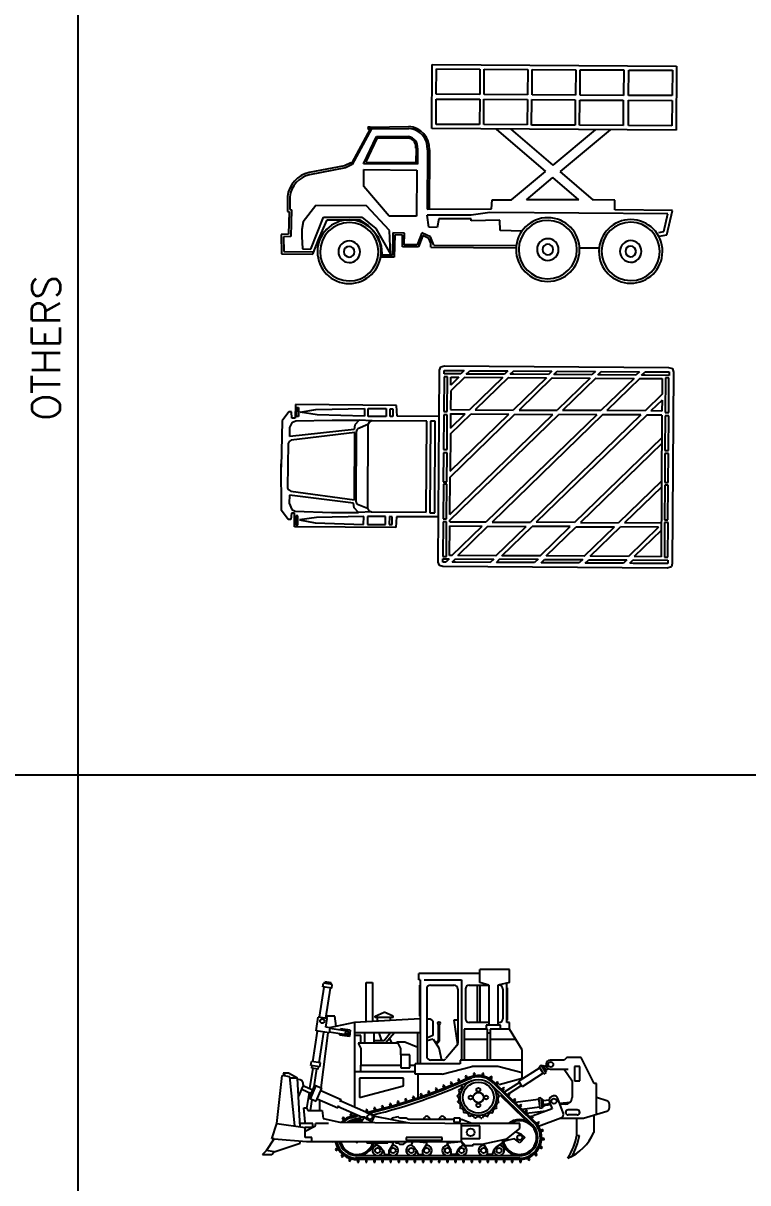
# Model space of a CAD drawing. Extents: x -121210 to 57230, y 84783 to 157800.
# Drawn here: x -19654 to -6834, y 105303 to 125821 of the extents above; entities that cross this region are included whole.
import ezdxf

# ---------------------------------------------------------------- set-up
doc = ezdxf.new("R2010")
doc.units = 0
doc.header["$MEASUREMENT"] = 0
doc.layers.get('0').update_dxf_attribs({"linetype": 'CONTINUOUS'})
doc.styles.get("Standard").update_dxf_attribs({"font": 'COMPLEX.SHX'})

# ---------------------------------------------------------------- blocks, each defined once
blk = doc.blocks.new('A$C73B655BC')
for p, q in [((16, 3532), (0, 3468)), ((87, 3552), (16, 3532)), ((4055, 3552), (87, 3552)), ((4118, 3532), (4055, 3552)), ((4138, 3474), (4118, 3532)), ((0, 3468), (0, 82)), ((80, 3472), (78, 3410)), ((78, 3410), (503, 3412)), ((503, 3472), (80, 3472)), ((80, 2753), (80, 3367)), ((80, 3367), (142, 3367)), ((142, 3367), (142, 2753)), ((594, 3352), (200, 3352)), ((200, 3352), (200, 3075)), ((564, 3412), (503, 3472)), ((503, 3412), (564, 3412)), ((594, 3352), (1176, 2779)), ((1278, 3472), (603, 3472)), ((603, 3472), (664, 3412)), ((664, 3412), (1278, 3412)), ((697, 3352), (1281, 2779)), ((1372, 3352), (697, 3352)), ((1339, 3412), (1278, 3472)), ((1278, 3412), (1339, 3412)), ((1372, 3352), (1957, 2779)), ((2058, 3472), (1383, 3472)), ((1383, 3472), (1445, 3412)), ((1445, 3412), (2058, 3412)), ((1474, 3352), (2056, 2779)), ((2145, 3352), (1474, 3352)), ((2120, 3412), (2058, 3472)), ((2058, 3412), (2120, 3412)), ((2145, 3352), (2728, 2779)), ((2828, 3472), (2153, 3472)), ((2153, 3472), (2214, 3412)), ((2214, 3412), (2828, 3412)), ((2920, 3352), (2249, 3352)), ((2249, 3352), (2833, 2779)), ((2889, 3412), (2828, 3472)), ((2828, 3412), (2889, 3412)), ((2920, 3352), (3503, 2779)), ((3605, 3470), (2929, 3470)), ((2929, 3470), (2991, 3410)), ((2991, 3410), (3605, 3410)), ((3022, 3352), (3606, 2779)), ((3695, 3352), (3022, 3352)), ((3666, 3410), (3605, 3470)), ((3605, 3410), (3666, 3410)), ((3694, 3352), (3940, 3109)), ((4060, 3472), (3703, 3472)), ((3703, 3472), (3764, 3412)), ((3764, 3412), (4060, 3412)), ((3797, 3352), (3940, 3211)), ((3940, 3352), (3799, 3352)), ((3940, 3211), (3940, 3352)), ((3998, 2744), (3998, 3358)), ((3998, 3358), (4060, 3358)), ((4060, 3412), (4060, 3472)), ((4060, 3358), (4060, 2744)), ((4140, 78), (4138, 3474)), ((3940, 3109), (3940, 2781)), ((200, 3075), (499, 2779)), ((200, 2971), (394, 2779)), ((200, 2971), (200, 2779)), ((142, 2753), (80, 2753)), ((80, 2082), (80, 2695)), ((80, 2695), (142, 2695)), ((142, 2695), (142, 2082)), ((200, 2779), (394, 2779)), ((200, 2706), (200, 200)), ((200, 2706), (468, 2706)), ((468, 2706), (2410, 795)), ((499, 2779), (1176, 2779)), ((572, 2706), (2514, 795)), ((572, 2706), (1249, 2706)), ((1249, 2706), (3191, 795)), ((1281, 2779), (1957, 2779)), ((1354, 2706), (3296, 795)), ((1354, 2706), (2027, 2706)), ((3940, 824), (2027, 2706)), ((2728, 2779), (2056, 2779)), ((3940, 926), (2131, 2706)), ((2802, 2706), (2131, 2706)), ((3940, 1586), (2802, 2706)), ((3503, 2779), (2833, 2779)), ((3940, 1688), (2906, 2706)), ((3576, 2706), (2906, 2706)), ((3940, 2349), (3576, 2706)), ((3940, 2779), (3606, 2779)), ((3940, 2448), (3679, 2706)), ((3940, 2706), (3679, 2706)), ((3940, 2708), (3940, 2450)), ((4060, 2744), (3998, 2744)), ((3998, 2073), (3998, 2686)), ((3998, 2686), (4060, 2686)), ((4060, 2686), (4060, 2073)), ((4886, 2657), (4895, 2848)), ((4895, 2848), (6685, 2850)), ((5011, 2788), (4959, 2788)), ((4959, 2788), (4959, 2648)), ((5011, 2648), (5011, 2788)), ((5396, 2790), (5080, 2790)), ((5080, 2790), (5080, 2650)), ((5396, 2650), (5396, 2790)), ((6323, 2766), (5465, 2790)), ((5465, 2790), (5465, 2650)), ((5465, 2650), (6300, 2672)), ((6300, 2672), (6599, 2717)), ((6599, 2717), (6323, 2766)), ((6663, 2799), (6630, 2799)), ((6630, 2799), (6630, 2637)), ((6663, 2637), (6663, 2799)), ((6685, 2850), (6690, 2608)), ((6745, 2608), (6754, 2719)), ((6754, 2719), (6799, 2719)), ((6799, 2719), (6921, 2563)), ((4144, 2657), (4886, 2657)), ((4209, 2574), (4294, 2574)), ((4209, 953), (4209, 2574)), ((4294, 2574), (4294, 953)), ((4361, 2570), (5329, 2570)), ((4361, 962), (4361, 2570)), ((4959, 2648), (5011, 2648)), ((5080, 2650), (5396, 2650)), ((5329, 2570), (5558, 2583)), ((5329, 2570), (5372, 2554)), ((5372, 2554), (5401, 2507)), ((5401, 2507), (5577, 2430)), ((5401, 2507), (5401, 1025)), ((5558, 2583), (5634, 2497)), ((6035, 2581), (5558, 2583)), ((5634, 2497), (5646, 2416)), ((6679, 2563), (6035, 2581)), ((6630, 2637), (6663, 2637)), ((6735, 2536), (6679, 2563)), ((6690, 2608), (6745, 2608)), ((6781, 2441), (6735, 2536)), ((6921, 2563), (6931, 1739)), ((200, 2307), (1737, 795)), ((3940, 2349), (3940, 1688)), ((5577, 2430), (5599, 2410)), ((5599, 2410), (5607, 2374)), ((5607, 2374), (5607, 1156)), ((5632, 2360), (6755, 2220)), ((5632, 1174), (5632, 2360)), ((5646, 2416), (6781, 2283)), ((6781, 2283), (6781, 2441)), ((142, 2082), (80, 2082)), ((200, 2202), (1630, 795)), ((4060, 2073), (3998, 2073)), ((6755, 2220), (6790, 2194)), ((6790, 2194), (6810, 2162)), ((6810, 2162), (6814, 1381)), ((80, 1514), (80, 2029)), ((80, 2029), (142, 2029)), ((142, 2029), (142, 1514)), ((3998, 1501), (3998, 2016)), ((3998, 2016), (4060, 2016)), ((4060, 2016), (4060, 1501)), ((6921, 973), (6931, 1797)), ((142, 1514), (80, 1514)), ((82, 853), (82, 1467)), ((82, 1467), (143, 1467)), ((143, 1467), (143, 853)), ((200, 1537), (955, 795)), ((3940, 926), (3940, 1586)), ((3997, 844), (3997, 1457)), ((3997, 1457), (4058, 1457)), ((4060, 1501), (3998, 1501)), ((4058, 1457), (4058, 844)), ((200, 1432), (848, 795)), ((6757, 1316), (5632, 1174)), ((5646, 1113), (6781, 1245)), ((6794, 1339), (6757, 1316)), ((6781, 1245), (6784, 1102)), ((6814, 1372), (6794, 1339)), ((6814, 1381), (6814, 1372)), ((5577, 1098), (5401, 1025)), ((5558, 946), (5634, 1031)), ((5599, 1122), (5577, 1098)), ((5607, 1156), (5599, 1122)), ((5634, 1031), (5646, 1113)), ((6784, 1102), (6735, 993)), ((143, 853), (82, 853)), ((3940, 795), (3940, 824)), ((4058, 844), (3997, 844)), ((4144, 878), (4886, 878)), ((4294, 953), (4209, 953)), ((5329, 962), (4361, 962)), ((4886, 878), (4895, 688)), ((4959, 878), (5011, 878)), ((4959, 739), (4959, 878)), ((5011, 878), (5011, 739)), ((5080, 878), (5396, 878)), ((5080, 739), (5080, 878)), ((5372, 978), (5329, 962)), ((5329, 962), (5558, 946)), ((5401, 1025), (5372, 978)), ((5396, 878), (5396, 739)), ((5465, 878), (6300, 857)), ((5465, 739), (5465, 878)), ((6035, 947), (5558, 946)), ((6679, 966), (6035, 947)), ((6300, 857), (6599, 811)), ((6630, 719), (6630, 880)), ((6630, 880), (6663, 880)), ((6663, 880), (6663, 719)), ((6735, 993), (6679, 966)), ((6685, 686), (6690, 927)), ((6690, 927), (6745, 927)), ((6745, 927), (6754, 817)), ((6799, 817), (6921, 973)), ((78, 194), (78, 808)), ((78, 808), (140, 808)), ((140, 808), (140, 194)), ((200, 795), (848, 795)), ((200, 664), (672, 200)), ((245, 722), (920, 722)), ((245, 722), (777, 200)), ((1452, 200), (920, 722)), ((1630, 795), (955, 795)), ((1702, 722), (1025, 722)), ((1557, 200), (1025, 722)), ((2232, 200), (1702, 722)), ((1737, 795), (2410, 795)), ((1810, 722), (2483, 722)), ((2340, 200), (1810, 722)), ((3015, 200), (2483, 722)), ((3191, 795), (2514, 795)), ((3265, 722), (2588, 722)), ((3120, 200), (2588, 722)), ((3795, 200), (3265, 722)), ((3940, 795), (3296, 795)), ((3940, 722), (3369, 722)), ((3900, 200), (3369, 722)), ((3940, 200), (3940, 722)), ((3998, 180), (3998, 793)), ((3998, 793), (4060, 793)), ((4060, 793), (4060, 180)), ((4895, 688), (6685, 686)), ((5011, 739), (4959, 739)), ((5396, 739), (5080, 739)), ((6323, 762), (5465, 739)), ((6599, 811), (6323, 762)), ((6663, 719), (6630, 719)), ((6754, 817), (6799, 817)), ((0, 82), (16, 20)), ((16, 20), (87, 0)), ((140, 194), (78, 194)), ((692, 140), (78, 142)), ((78, 142), (78, 80)), ((78, 80), (692, 80)), ((87, 0), (4057, 0)), ((200, 200), (672, 200)), ((753, 80), (692, 140)), ((692, 80), (753, 80)), ((777, 200), (1452, 200)), ((1477, 140), (802, 140)), ((802, 140), (864, 80)), ((864, 80), (1477, 80)), ((1539, 80), (1477, 140)), ((1477, 80), (1539, 80)), ((1557, 200), (2232, 200)), ((2260, 140), (1584, 140)), ((1584, 140), (1646, 80)), ((1646, 80), (2260, 80)), ((2321, 80), (2260, 140)), ((2260, 80), (2321, 80)), ((2340, 200), (3015, 200)), ((3049, 142), (2374, 142)), ((2374, 142), (2436, 82)), ((2436, 82), (3049, 82)), ((3111, 82), (3049, 142)), ((3049, 82), (3111, 82)), ((3120, 200), (3795, 200)), ((3833, 140), (3158, 140)), ((3158, 140), (3220, 80)), ((3220, 80), (3833, 80)), ((3895, 80), (3833, 140)), ((3833, 80), (3895, 80)), ((3900, 200), (3940, 200)), ((4057, 138), (3948, 140)), ((3948, 140), (4009, 80)), ((4060, 180), (3998, 180)), ((4009, 80), (4060, 80)), ((4060, 80), (4057, 138)), ((4057, 0), (4118, 20)), ((4118, 20), (4140, 78))]:
    blk.add_line(p, q)
blk = doc.blocks.new('A$C68C9155B')
for p, q in [((2664, 2741), (2672, 3877)), ((2672, 3877), (6998, 3849)), ((2744, 3352), (2747, 3800)), ((2747, 3800), (3517, 3795)), ((3517, 3795), (3514, 3347)), ((3590, 3346), (3593, 3795)), ((3593, 3795), (4363, 3790)), ((4363, 3790), (4360, 3341)), ((4440, 3341), (4442, 3789)), ((4442, 3789), (5212, 3784)), ((5212, 3784), (5209, 3336)), ((5289, 3335), (5292, 3784)), ((5292, 3784), (6061, 3779)), ((6061, 3779), (6058, 3330)), ((6149, 3330), (6152, 3778)), ((6152, 3778), (6922, 3773)), ((6922, 3773), (6919, 3325)), ((6998, 3849), (6991, 2712)), ((3514, 3347), (2744, 3352)), ((4360, 3341), (3590, 3346)), ((5209, 3336), (4440, 3341)), ((6058, 3330), (5289, 3335)), ((6919, 3325), (6149, 3330)), ((2741, 2817), (2744, 3265)), ((2744, 3265), (3513, 3260)), ((3513, 3260), (3510, 2812)), ((3585, 2815), (3588, 3263)), ((3588, 3263), (4357, 3258)), ((4357, 3258), (4354, 2810)), ((4432, 2805), (4435, 3254)), ((4435, 3254), (5205, 3249)), ((5205, 3249), (5202, 2800)), ((5282, 2800), (5285, 3248)), ((5285, 3248), (6054, 3243)), ((6054, 3243), (6051, 2795)), ((6146, 2794), (6149, 3243)), ((6149, 3243), (6918, 3237)), ((6918, 3237), (6915, 2789)), ((1573, 2735), (1250, 2139)), ((1599, 2735), (1257, 2104)), ((1537, 2761), (1535, 2743)), ((1535, 2743), (1544, 2736)), ((1546, 2768), (1537, 2761)), ((1544, 2736), (1559, 2735)), ((1577, 2770), (1546, 2768)), ((1559, 2735), (2259, 2744)), ((1577, 2770), (2260, 2778)), ((6991, 2712), (2664, 2741)), ((3510, 2812), (2741, 2817)), ((4354, 2810), (3585, 2815)), ((3804, 2733), (4677, 1985)), ((4063, 2732), (4807, 2093)), ((5202, 2800), (4432, 2805)), ((5557, 2722), (4807, 2093)), ((5820, 2722), (4939, 1982)), ((6051, 2795), (5282, 2800)), ((6915, 2789), (6146, 2794)), ((1457, 2117), (1688, 2602)), ((1499, 2142), (1705, 2577)), ((1688, 2602), (2253, 2600)), ((1705, 2577), (2265, 2575)), ((2388, 2394), (2386, 2137)), ((2413, 2394), (2411, 2111)), ((2589, 2366), (2582, 1317)), ((2623, 2365), (2617, 1316)), ((1124, 2085), (495, 1966)), ((1235, 2139), (1124, 2085)), ((1257, 2104), (1137, 2045)), ((1235, 2139), (1275, 2140)), ((2411, 2111), (1457, 2117)), ((2386, 2137), (1499, 2142)), ((1137, 2045), (502, 1926)), ((1461, 1718), (1465, 2016)), ((1465, 2016), (2400, 2009)), ((2400, 2009), (2394, 1191)), ((4079, 1483), (4677, 1985)), ((4340, 1481), (4807, 1874)), ((5269, 1479), (4807, 1874)), ((5527, 1477), (4939, 1982)), ((1912, 1192), (1461, 1718)), ((111, 1540), (113, 1275)), ((153, 1540), (155, 1311)), ((3722, 1324), (3736, 1483)), ((3736, 1483), (4079, 1483)), ((5268, 1480), (4340, 1481)), ((5905, 1476), (5525, 1479)), ((5902, 1306), (5905, 1476)), ((113, 1275), (141, 1271)), ((141, 1271), (133, 874)), ((155, 1311), (184, 1307)), ((184, 1307), (174, 832)), ((617, 1384), (390, 1095)), ((1513, 1378), (617, 1384)), ((1917, 938), (1513, 1378)), ((2582, 1317), (3722, 1324)), ((3694, 1258), (3365, 1210)), ((6843, 1231), (3694, 1258)), ((6925, 1295), (5902, 1306)), ((6826, 864), (6925, 1295)), ((390, 1095), (365, 959)), ((526, 606), (752, 1174)), ((669, 794), (813, 1129)), ((752, 1174), (1427, 1172)), ((813, 1129), (1390, 1128)), ((1390, 1128), (1538, 1029)), ((1427, 1172), (1678, 974)), ((1538, 1029), (1636, 936)), ((2394, 1191), (1912, 1192)), ((3365, 1210), (2585, 1210)), ((2614, 997), (2585, 1210)), ((2788, 1146), (2761, 991)), ((3361, 1148), (2788, 1146)), ((3361, 1112), (3361, 1148)), ((3869, 1119), (3361, 1112)), ((3876, 938), (3869, 1119)), ((6772, 919), (6843, 1231)), ((133, 874), (0, 871)), ((0, 871), (5, 528)), ((174, 832), (43, 829)), ((43, 829), (47, 569)), ((365, 959), (365, 830)), ((365, 830), (379, 612)), ((1636, 936), (1710, 832)), ((1678, 974), (1936, 519)), ((1710, 832), (1772, 659)), ((1938, 517), (1917, 938)), ((1977, 900), (1969, 502)), ((2182, 893), (1977, 900)), ((2011, 863), (2003, 467)), ((2147, 858), (2011, 863)), ((2146, 650), (2147, 858)), ((2180, 684), (2182, 893)), ((2490, 900), (2407, 683)), ((2510, 851), (2431, 648)), ((2641, 824), (2490, 900)), ((2613, 799), (2510, 851)), ((2761, 991), (2614, 997)), ((2701, 682), (2641, 824)), ((4262, 930), (3876, 938)), ((6685, 901), (6772, 919)), ((6697, 838), (6826, 864)), ((560, 520), (669, 794)), ((1772, 659), (1785, 471)), ((2431, 648), (2146, 650)), ((2407, 683), (2180, 684)), ((2651, 712), (2613, 799)), ((2650, 646), (2651, 712)), ((2650, 646), (4157, 635)), ((2701, 682), (4159, 671)), ((5627, 625), (5282, 627)), ((5, 528), (560, 520)), ((47, 569), (561, 562)), ((379, 612), (526, 606)), ((2003, 467), (1760, 469)), ((1969, 502), (1765, 503))]:
    blk.add_line(p, q)
for centre, radius, start, end in [((2233, 2388), 357, 356.7722, 86.0546), ((2233, 2388), 391, 356.7721, 86.0545), ((2225, 2413), 189, 354.2917, 81.4026), ((2217, 2411), 170, 354.2916, 73.7261), ((604, 1482), 496, 102.6408, 173.2775), ((604, 1482), 454, 102.6408, 173.2775), ((1205, 563), 563, 359.6228, 179.6228), ((1205, 563), 516, 359.6228, 179.6228), ((4719, 602), 563, 359.6228, 179.6228), ((4719, 602), 516, 359.6228, 179.6228), ((6185, 569), 563, 359.6228, 179.6228), ((6185, 569), 516, 359.6228, 179.6228), ((1205, 563), 191, 359.6228, 179.6228), ((1205, 563), 94.3, 359.6228, 179.6228), ((4719, 602), 191, 359.6228, 179.6228), ((4719, 602), 94.3, 359.6228, 179.6228), ((6185, 569), 191, 359.6228, 179.6228), ((6185, 569), 94.3, 359.6228, 179.6228), ((1205, 563), 563, 179.6228, 359.6228), ((1205, 563), 516, 179.6228, 359.6228), ((1205, 563), 191, 179.6228, 359.6228), ((1205, 563), 94.3, 179.6228, 359.6228), ((4719, 602), 563, 179.6228, 359.6228), ((4719, 602), 516, 179.6228, 359.6228), ((4719, 602), 191, 179.6228, 359.6228), ((4719, 602), 94.3, 179.6228, 359.6228), ((6185, 569), 563, 179.6228, 359.6228), ((6185, 569), 516, 179.6228, 359.6228), ((6185, 569), 191, 179.6228, 359.6228), ((6185, 569), 94.3, 179.6228, 359.6228)]:
    blk.add_arc(centre, radius, start, end)
blk = doc.blocks.new('A$C19AC4AF3')
for p, q in [((3840, 3337), (2766, 3337)), ((2766, 3223), (2766, 3337)), ((4366, 3406), (3840, 3406)), ((3840, 3177), (3840, 3406)), ((4366, 3177), (4366, 3406)), ((1006, 2562), (1087, 3097)), ((1064, 3101), (1074, 3169)), ((1222, 3077), (1064, 3101)), ((1233, 3145), (1074, 3169)), ((1097, 3165), (1100, 3188)), ((1213, 3171), (1100, 3188)), ((1119, 2545), (1200, 3080)), ((1210, 3148), (1213, 3171)), ((1222, 3077), (1233, 3145)), ((1829, 3177), (1943, 3177)), ((1829, 2481), (1829, 3177)), ((1943, 3177), (1943, 2488)), ((2789, 3223), (2766, 3223)), ((2777, 3132), (2777, 2583)), ((2789, 3223), (2789, 1737)), ((2857, 3223), (3520, 3223)), ((2971, 3132), (3383, 3132)), ((3520, 3223), (3520, 1806)), ((3657, 3132), (4000, 3132)), ((3794, 3132), (3794, 2469)), ((4000, 3132), (3840, 3177)), ((3840, 3132), (3840, 2469)), ((4000, 3132), (4000, 2423)), ((4366, 3177), (4160, 3132)), ((4160, 3132), (4160, 2423)), ((4320, 2469), (4320, 3154)), ((4331, 2514), (4331, 3086)), ((2903, 3063), (2903, 1874)), ((3451, 3063), (3451, 2105)), ((3589, 3063), (3589, 2537)), ((4251, 3063), (4251, 2537)), ((946, 2322), (983, 2565)), ((1141, 2541), (983, 2565)), ((1118, 2388), (1141, 2541)), ((1143, 2583), (1125, 2544)), ((1280, 2583), (1143, 2583)), ((1623, 2469), (1176, 2379)), ((1302, 2405), (1280, 2583)), ((2789, 2537), (1623, 2469)), ((1623, 2469), (1623, 982)), ((1989, 2583), (2149, 2652)), ((1989, 2560), (1989, 2583)), ((2309, 2560), (1989, 2560)), ((2034, 2493), (2034, 2560)), ((2309, 2583), (2149, 2652)), ((2263, 2506), (2263, 2560)), ((2309, 2560), (2309, 2583)), ((2903, 2537), (2963, 2537)), ((2963, 2537), (3009, 2492)), ((3009, 2492), (3009, 2240)), ((3383, 2514), (3445, 2077)), ((3451, 2514), (3383, 2514)), ((4000, 2469), (3657, 2469)), ((4183, 2469), (4160, 2469)), ((4366, 2469), (4320, 2469)), ((4366, 2354), (4366, 2469)), ((887, 1776), (969, 2318)), ((1177, 2287), (946, 2322)), ((1000, 1759), (1082, 2301)), ((1155, 2290), (1031, 1316)), ((1189, 2378), (1118, 2388)), ((1189, 2378), (1177, 2287)), ((1486, 2252), (1179, 2298)), ((1496, 2319), (1187, 2366)), ((1364, 2270), (1361, 2247)), ((1376, 2361), (1373, 2338)), ((1551, 2334), (1376, 2361)), ((1551, 2334), (1536, 2221)), ((2789, 2286), (1623, 2286)), ((1806, 2103), (1806, 2286)), ((1966, 2286), (1966, 2103)), ((2057, 2286), (2103, 2149)), ((2263, 2286), (2149, 2149)), ((2331, 2286), (2171, 2103)), ((2743, 1737), (2743, 2286)), ((3107, 2440), (3107, 2151)), ((3130, 2143), (3130, 2440)), ((3977, 2354), (3566, 2354)), ((3566, 2354), (3566, 1806)), ((4206, 2423), (3954, 2423)), ((3954, 2423), (3954, 2354)), ((3977, 1806), (3977, 2354)), ((3977, 2286), (4023, 2286)), ((4366, 2354), (4023, 2354)), ((4023, 2354), (4023, 1806)), ((4206, 2354), (4206, 2423)), ((4594, 1989), (4366, 2354)), ((1536, 2221), (1361, 2247)), ((1737, 2240), (1623, 2240)), ((2400, 2103), (1691, 2103)), ((1691, 2103), (1737, 2012)), ((1737, 2103), (1737, 2240)), ((2149, 2149), (1966, 2149)), ((2240, 2194), (2286, 2103)), ((2377, 2103), (2377, 2126)), ((2377, 2126), (2514, 2126)), ((2446, 2012), (2400, 2103)), ((2514, 2126), (2743, 2034)), ((3009, 2240), (2903, 2194)), ((3016, 2175), (2903, 2145)), ((3016, 2175), (3117, 2020)), ((3107, 2151), (3060, 2107)), ((3074, 2087), (3130, 2143)), ((3436, 2061), (3243, 1831)), ((3977, 2172), (3566, 2172)), ((4480, 2172), (4023, 2172)), ((1737, 2012), (1737, 1714)), ((2446, 1897), (2446, 2012)), ((2446, 1897), (2446, 1669)), ((2606, 1897), (2446, 1897)), ((2606, 1669), (2606, 1897)), ((3117, 2020), (3167, 1806)), ((4594, 1486), (4594, 1989)), ((5383, 1852), (5337, 1806)), ((5634, 1852), (5383, 1852)), ((5863, 1394), (5634, 1852)), ((838, 1300), (892, 1660)), ((854, 1712), (864, 1780)), ((1012, 1688), (854, 1712)), ((1022, 1756), (864, 1780)), ((869, 1663), (876, 1709)), ((982, 1646), (869, 1663)), ((912, 1331), (960, 1650)), ((982, 1646), (989, 1691)), ((1012, 1688), (1022, 1756)), ((1737, 1714), (2446, 1714)), ((1737, 1600), (1737, 1714)), ((2446, 1669), (2606, 1669)), ((2606, 1714), (2697, 1714)), ((2697, 1554), (2697, 1737)), ((3497, 1737), (2697, 1737)), ((3191, 1806), (2971, 1806)), ((3177, 1554), (3703, 1692)), ((4594, 1806), (3497, 1806)), ((3497, 1806), (3497, 1737)), ((4160, 1692), (3703, 1692)), ((4594, 1578), (4160, 1692)), ((4904, 1670), (4530, 1430)), ((4930, 1714), (4892, 1689)), ((4978, 1555), (4892, 1689)), ((5017, 1579), (4930, 1714)), ((4962, 1707), (4943, 1695)), ((5024, 1611), (4962, 1707)), ((5018, 1716), (4974, 1688)), ((5050, 1655), (5011, 1630)), ((5017, 1737), (5017, 1714)), ((5337, 1806), (5086, 1806)), ((5086, 1646), (5406, 1646)), ((5337, 1646), (5474, 1440)), ((5611, 1692), (5520, 1692)), ((5520, 1692), (5520, 1440)), ((5611, 1440), (5611, 1692)), ((251, 686), (343, 1532)), ((480, 1509), (343, 1532)), ((403, 1522), (366, 1577)), ((457, 1577), (366, 1577)), ((617, 1486), (457, 1577)), ((571, 640), (480, 1509)), ((617, 1486), (480, 1486)), ((663, 617), (617, 1486)), ((662, 1455), (617, 1463)), ((2697, 1600), (1623, 1600)), ((2491, 1486), (1714, 1486)), ((1714, 1486), (1714, 1143)), ((2491, 1349), (2491, 1486)), ((3177, 1554), (2697, 1554)), ((2743, 1554), (2743, 1143)), ((3474, 1471), (3453, 1462)), ((3453, 1462), (3472, 1420)), ((3493, 1429), (3474, 1471)), ((3605, 1529), (3584, 1520)), ((3584, 1520), (3603, 1478)), ((3623, 1488), (3605, 1529)), ((3690, 1510), (3627, 1489)), ((3635, 1468), (3697, 1488)), ((3655, 1427), (3719, 1447)), ((3753, 1573), (3731, 1569)), ((3731, 1569), (3739, 1524)), ((3761, 1528), (3753, 1573)), ((3890, 1571), (3881, 1526)), ((3912, 1567), (3890, 1571)), ((3904, 1522), (3912, 1567)), ((4040, 1516), (4015, 1477)), ((4035, 1465), (4059, 1504)), ((4059, 1504), (4040, 1516)), ((4183, 1372), (4594, 1486)), ((4966, 1574), (4592, 1334)), ((5017, 1579), (4978, 1555)), ((5024, 1611), (5004, 1599)), ((5474, 1440), (5474, 1143)), ((5520, 1440), (5611, 1440)), ((640, 1166), (710, 1335)), ((691, 1289), (861, 1215)), ((718, 1374), (710, 1335)), ((714, 1354), (888, 1278)), ((824, 1131), (925, 1362)), ((845, 1122), (946, 1353)), ((925, 1362), (1050, 1307)), ((949, 1077), (1050, 1307)), ((1031, 1265), (1392, 1107)), ((1714, 1143), (2491, 1349)), ((2945, 1258), (2923, 1250)), ((2923, 1250), (2939, 1207)), ((2960, 1215), (2945, 1258)), ((3078, 1308), (3057, 1300)), ((3057, 1300), (3073, 1257)), ((3095, 1266), (3078, 1308)), ((3211, 1361), (3190, 1352)), ((3190, 1352), (3207, 1310)), ((3228, 1318), (3211, 1361)), ((3343, 1415), (3322, 1406)), ((3322, 1406), (3340, 1364)), ((3361, 1373), (3343, 1415)), ((3471, 1269), (3478, 1286)), ((4035, 1377), (4776, 660)), ((4082, 1395), (4784, 714)), ((4800, 731), (4098, 1412)), ((4157, 1418), (4125, 1386)), ((4141, 1370), (4173, 1402)), ((4173, 1402), (4157, 1418)), ((4260, 1319), (4228, 1286)), ((4244, 1270), (4276, 1303)), ((4276, 1303), (4260, 1319)), ((4542, 1411), (4275, 1240)), ((4579, 1353), (4326, 1191)), ((4592, 1334), (4530, 1430)), ((5909, 1394), (5863, 1394)), ((5909, 845), (5909, 1394)), ((784, 947), (827, 1230)), ((824, 1131), (949, 1077)), ((848, 914), (878, 1108)), ((967, 1119), (1328, 961)), ((1006, 1102), (1006, 914)), ((1374, 1066), (1392, 1107)), ((1383, 1086), (1828, 892)), ((2266, 1037), (2244, 1031)), ((2244, 1031), (2257, 987)), ((2279, 993), (2266, 1037)), ((2403, 1077), (2381, 1071)), ((2381, 1071), (2394, 1027)), ((2416, 1033), (2403, 1077)), ((2540, 1119), (2518, 1112)), ((2518, 1112), (2531, 1069)), ((2553, 1076), (2540, 1119)), ((2675, 1163), (2654, 1156)), ((2654, 1156), (2668, 1113)), ((2690, 1120), (2675, 1163)), ((2810, 1210), (2789, 1202)), ((2789, 1202), (2804, 1159)), ((2825, 1167), (2810, 1210)), ((3449, 1161), (3450, 1180)), ((3460, 1052), (3456, 1070)), ((4174, 1052), (4178, 1070)), ((4185, 1161), (4184, 1180)), ((4201, 1185), (4637, 763)), ((4363, 1219), (4331, 1186)), ((4347, 1170), (4379, 1203)), ((4379, 1203), (4363, 1219)), ((4465, 1119), (4434, 1086)), ((4450, 1070), (4482, 1103)), ((4482, 1103), (4465, 1119)), ((4883, 1107), (4467, 1054)), ((4925, 1135), (4880, 1130)), ((4880, 1130), (4903, 948)), ((4925, 1135), (4948, 954)), ((4951, 1116), (4928, 1113)), ((4951, 1116), (4968, 980)), ((5073, 1097), (4955, 1082)), ((5081, 1029), (4964, 1014)), ((5072, 1073), (5120, 944)), ((5134, 1169), (5113, 1161)), ((5318, 871), (5222, 1128)), ((5439, 1058), (5257, 1035)), ((6089, 1086), (5909, 1143)), ((754, 709), (731, 960)), ((731, 960), (777, 960)), ((777, 960), (800, 914)), ((800, 914), (1051, 914)), ((1051, 914), (1072, 770)), ((1328, 961), (1347, 1003)), ((1338, 982), (1766, 794)), ((1570, 859), (1548, 852)), ((1548, 852), (1562, 808)), ((1648, 837), (1552, 805)), ((1584, 816), (1570, 859)), ((1844, 864), (1828, 892)), ((1852, 929), (1829, 924)), ((1829, 924), (1840, 880)), ((1886, 867), (1844, 864)), ((1862, 885), (1852, 929)), ((1886, 867), (1985, 823)), ((1940, 718), (1985, 823)), ((1990, 963), (1968, 958)), ((1968, 958), (1979, 913)), ((2001, 919), (1990, 963)), ((2129, 999), (2106, 993)), ((2106, 993), (2118, 949)), ((2140, 955), (2129, 999)), ((3503, 951), (3493, 967)), ((3573, 867), (3560, 879)), ((4061, 867), (4075, 879)), ((4132, 951), (4141, 967)), ((4568, 1019), (4537, 986)), ((4553, 970), (4585, 1003)), ((4585, 1003), (4568, 1019)), ((4900, 971), (4593, 932)), ((4671, 919), (4640, 886)), ((4656, 870), (4688, 903)), ((5008, 902), (4668, 859)), ((4688, 903), (4671, 919)), ((5120, 944), (4787, 820)), ((4948, 954), (4903, 948)), ((4968, 980), (4945, 977)), ((5094, 1014), (4966, 998)), ((5354, 1023), (5262, 1023)), ((5566, 926), (5406, 926)), ((5566, 834), (5406, 834)), ((5680, 777), (6088, 899)), ((5858, 830), (5858, 524)), ((6137, 965), (6137, 1021)), ((160, 412), (251, 686)), ((251, 686), (754, 611)), ((891, 686), (663, 686)), ((754, 549), (937, 640)), ((754, 617), (891, 617)), ((891, 617), (891, 686)), ((937, 640), (937, 686)), ((1166, 686), (937, 686)), ((1072, 770), (1365, 705)), ((1365, 705), (3840, 685)), ((1427, 795), (1408, 782)), ((1408, 782), (1435, 745)), ((1453, 758), (1427, 795)), ((1559, 783), (1654, 815)), ((1662, 770), (1567, 738)), ((1811, 794), (1735, 701)), ((1811, 794), (1766, 794)), ((1831, 766), (1811, 794)), ((1831, 766), (1940, 718)), ((1983, 812), (2589, 694)), ((2400, 800), (2286, 777)), ((2286, 777), (2286, 753)), ((2423, 777), (2400, 800)), ((2537, 777), (2423, 777)), ((2583, 754), (2537, 777)), ((3383, 754), (2583, 754)), ((2834, 754), (2868, 795)), ((2971, 754), (2936, 797)), ((3109, 754), (3142, 795)), ((3246, 754), (3211, 797)), ((3497, 777), (3383, 777)), ((3383, 777), (3383, 709)), ((3383, 709), (3497, 709)), ((3497, 709), (3497, 777)), ((3497, 754), (3520, 754)), ((3703, 686), (3520, 754)), ((3520, 366), (3520, 686)), ((3840, 640), (3520, 640)), ((3666, 807), (3649, 815)), ((4549, 686), (3703, 686)), ((3771, 777), (3753, 780)), ((3840, 412), (3840, 640)), ((3863, 777), (3881, 780)), ((3969, 807), (3985, 815)), ((4549, 594), (4549, 686)), ((4752, 807), (4732, 800)), ((4774, 819), (4743, 786)), ((4759, 770), (4791, 803)), ((4791, 803), (4774, 819)), ((4881, 715), (4845, 686)), ((4859, 668), (4895, 697)), ((4881, 636), (5278, 783)), ((4895, 697), (4881, 715)), ((5262, 777), (5680, 777)), ((5561, 480), (5561, 777)), ((69, 206), (206, 412)), ((206, 412), (160, 412)), ((206, 412), (777, 366)), ((754, 434), (754, 611)), ((869, 434), (754, 434)), ((869, 366), (869, 434)), ((3177, 434), (2537, 434)), ((2537, 434), (2537, 389)), ((3177, 389), (3177, 434)), ((3840, 412), (3520, 412)), ((3886, 320), (4320, 412)), ((4320, 412), (4549, 594)), ((4457, 412), (4343, 389)), ((4549, 343), (4457, 412)), ((4477, 537), (4571, 503)), ((4640, 434), (4549, 343)), ((4571, 503), (4640, 434)), ((4959, 576), (4916, 562)), ((4923, 540), (4966, 554)), ((4983, 418), (4937, 421)), ((4966, 554), (4959, 576)), ((4981, 395), (4983, 418)), ((5561, 480), (5606, 472)), ((0, 137), (69, 206)), ((206, 183), (69, 206)), ((206, 183), (663, 335)), ((663, 335), (663, 366)), ((777, 366), (3520, 366)), ((1240, 366), (1241, 357)), ((1241, 357), (1286, 364)), ((1326, 250), (1287, 228)), ((1287, 228), (1298, 208)), ((1298, 208), (1338, 231)), ((1646, 366), (1669, 343)), ((1669, 343), (1699, 366)), ((1833, 366), (1851, 343)), ((1851, 343), (2217, 343)), ((1981, 343), (1985, 332)), ((1985, 332), (2085, 262)), ((2085, 262), (2131, 208)), ((2131, 208), (2157, 137)), ((2217, 343), (2222, 366)), ((2309, 343), (2219, 351)), ((2240, 206), (2309, 320)), ((2240, 137), (2240, 206)), ((2309, 320), (2309, 343)), ((2337, 366), (2354, 343)), ((2354, 343), (2400, 343)), ((2400, 343), (2423, 320)), ((2423, 320), (2491, 320)), ((2491, 320), (2560, 366)), ((2537, 389), (3177, 389)), ((2560, 366), (3520, 366)), ((2651, 366), (2629, 298)), ((2629, 298), (2679, 262)), ((2903, 343), (2651, 366)), ((2679, 262), (2725, 208)), ((2725, 208), (2751, 137)), ((2834, 206), (2903, 320)), ((2834, 137), (2834, 206)), ((2903, 320), (2903, 343)), ((3269, 343), (3520, 366)), ((3269, 320), (3269, 343)), ((3337, 206), (3269, 320)), ((3337, 137), (3337, 206)), ((3446, 208), (3420, 137)), ((3492, 262), (3446, 208)), ((3543, 298), (3492, 262)), ((3520, 366), (3566, 320)), ((3520, 366), (3543, 298)), ((3566, 320), (3566, 297)), ((3566, 297), (3726, 297)), ((3726, 297), (3726, 320)), ((3726, 320), (3886, 320)), ((3977, 206), (3906, 324)), ((3977, 137), (3977, 206)), ((4086, 208), (4060, 137)), ((4132, 262), (4086, 208)), ((4232, 332), (4132, 262)), ((4255, 398), (4232, 332)), ((4343, 389), (4241, 359)), ((4896, 261), (4938, 242)), ((4948, 263), (4906, 282)), ((4936, 398), (4981, 395)), ((4938, 242), (4948, 263)), ((0, 137), (160, 137)), ((160, 137), (206, 183)), ((1416, 139), (1387, 104)), ((1387, 104), (1405, 89)), ((1405, 89), (1433, 125)), ((1539, 68), (1525, 24)), ((1525, 24), (1547, 17)), ((1547, 17), (1561, 61)), ((4549, 69), (1646, 69)), ((4549, 114), (1669, 114)), ((1680, 47), (1680, 1)), ((1680, 1), (1703, 1)), ((1703, 1), (1703, 47)), ((1824, 47), (1824, 1)), ((1824, 1), (1846, 1)), ((1846, 1), (1846, 47)), ((1967, 47), (1967, 1)), ((1967, 1), (1990, 1)), ((1990, 1), (1990, 47)), ((2110, 47), (2110, 1)), ((2110, 1), (2133, 1)), ((2133, 1), (2133, 47)), ((2157, 137), (2240, 137)), ((2254, 47), (2254, 1)), ((2254, 1), (2277, 1)), ((2277, 1), (2277, 47)), ((2397, 46), (2397, 1)), ((2397, 1), (2420, 1)), ((2420, 1), (2420, 46)), ((2541, 46), (2541, 1)), ((2541, 1), (2564, 1)), ((2564, 1), (2564, 46)), ((2684, 46), (2684, 1)), ((2684, 1), (2707, 1)), ((2707, 1), (2707, 46)), ((2751, 137), (2834, 137)), ((2828, 46), (2828, 1)), ((2828, 1), (2850, 1)), ((2850, 1), (2850, 46)), ((2971, 46), (2971, 1)), ((2971, 1), (2994, 1)), ((2994, 1), (2994, 46)), ((3115, 46), (3114, 1)), ((3114, 1), (3137, 1)), ((3137, 1), (3137, 46)), ((3258, 46), (3258, 1)), ((3258, 1), (3281, 1)), ((3281, 1), (3281, 46)), ((3420, 137), (3337, 137)), ((3401, 46), (3401, 1)), ((3401, 1), (3424, 1)), ((3424, 1), (3424, 46)), ((3545, 46), (3545, 1)), ((3545, 1), (3568, 1)), ((3568, 1), (3568, 46)), ((3688, 46), (3688, 0)), ((3688, 0), (3711, 0)), ((3711, 0), (3711, 46)), ((3832, 46), (3832, 0)), ((3832, 0), (3855, 0)), ((3855, 0), (3855, 46)), ((3975, 46), (3975, 0)), ((3975, 0), (3998, 0)), ((4060, 137), (3977, 137)), ((3998, 0), (3998, 46)), ((4119, 46), (4119, 0)), ((4119, 0), (4141, 0)), ((4141, 0), (4141, 46)), ((4262, 46), (4262, 0)), ((4262, 0), (4285, 0)), ((4285, 0), (4285, 46)), ((4405, 46), (4405, 0)), ((4405, 0), (4428, 0)), ((4428, 0), (4428, 46)), ((4549, 46), (4550, 0)), ((4550, 0), (4573, 1)), ((4573, 1), (4572, 46)), ((4689, 72), (4707, 30)), ((4707, 30), (4728, 39)), ((4728, 39), (4710, 81)), ((4810, 147), (4842, 114)), ((4859, 130), (4827, 163)), ((4842, 114), (4859, 130))]:
    blk.add_line(p, q)
for centre, radius in [((1054, 2495), 38.5), ((3120, 2459), 22.9), ((1491, 2286), 23.9), ((5097, 1726), 45.7), ((3817, 1143), 320), ((3817, 1143), 274), ((3817, 1143), 91.4), ((3817, 1280), 34.3), ((3680, 1143), 34.3), ((3817, 1006), 34.3), ((3954, 1143), 34.3), ((5155, 1079), 45.7), ((1897, 800), 45.7), ((3680, 526), 68.6), ((4549, 434), 45.7), ((2034, 206), 45.7), ((2309, 206), 45.7), ((2629, 206), 45.7), ((2903, 206), 45.7), ((3269, 206), 45.7), ((3520, 206), 45.7), ((3909, 206), 45.7), ((4183, 206), 45.7)]:
    blk.add_circle(centre, radius)
for centre, radius, start, end in [((2971, 3063), 68.6, 90, 180), ((3383, 3063), 68.6, 0, 90), ((3657, 3063), 68.6, 90, 180), ((4183, 3063), 68.6, 0, 90), ((3657, 2537), 68.6, 180, 270), ((4183, 2537), 68.6, 270, 0), ((1491, 2286), 34.3, 261.3825, 351.3825), ((1491, 2286), 34.3, 351.3825, 81.3825), ((3383, 2105), 68.6, 320.1944, 0), ((2971, 1874), 68.6, 180, 270), ((3191, 1874), 68.6, 270, 320.1944), ((5086, 1737), 68.6, 90, 180), ((5086, 1714), 68.6, 180, 270), ((651, 1388), 68.6, 348.6901, 80.5377), ((-322, 10137), 9507, 283.1172, 294.5427), ((-322, 10137), 9529, 283.3866, 294.5427), ((3817, 1143), 389, 43.7101, 109.131), ((3817, 1143), 366, 43.6435, 109.1581), ((-322, 10137), 9575, 283.7563, 294.5427), ((3427, 1232), 57.1, 294.0128, 40.273), ((3471, 1343), 57.1, 276.8699, 23.1301), ((4207, 1232), 57.1, 151.4756, 245.9872), ((3418, 1113), 57.1, 311.1556, 57.4158), ((3445, 997), 57.1, 328.2985, 74.5587), ((4189, 997), 57.1, 105.4413, 211.7015), ((4216, 1113), 57.1, 122.5842, 228.8444), ((5137, 1096), 68.6, 110.3764, 200.3764), ((5158, 1104), 68.6, 20.3764, 110.3764), ((5354, 1143), 120, 270, 0), ((6069, 1021), 68.6, 0, 72.5311), ((-322, 10137), 9507, 281.9609, 282.047), ((-322, 10137), 9529, 281.9609, 282.2381), ((3504, 894), 57.1, 345.4413, 91.7015), ((3592, 813), 57.1, 2.5842, 108.8444), ((4042, 813), 57.1, 71.1556, 177.4158), ((4130, 894), 57.1, 88.2985, 194.5587), ((5254, 847), 68.6, 290.3764, 20.3764), ((5406, 880), 45.7, 90, 270), ((5566, 880), 45.7, 270, 90), ((6069, 965), 68.6, 286.602, 0), ((1669, 434), 389, 107.4048, 135.8786), ((1669, 434), 366, 107.3788, 131.8093), ((1669, 434), 320, 72.2748, 122.5857), ((1669, 434), 297, 74.0139, 115.029), ((-322, 10137), 9575, 281.9609, 282.655), ((2903, 766), 45.7, 36.0581, 140.5791), ((3177, 766), 45.7, 36.0581, 140.5791), ((3699, 761), 57.1, 19.727, 125.9872), ((3817, 743), 57.1, 36.8699, 143.1301), ((3935, 761), 57.1, 54.0128, 160.273), ((4549, 434), 320, 194.7599, 128.2132), ((4549, 434), 297, 193.6058, 122.2042), ((4549, 434), 389, 269.9728, 49.758), ((4549, 434), 366, 269.9728, 49.8775), ((5043, 885), 892, 293.6521, 336.0528), ((4393, 697), 1187, 328.0364, 349.4626), ((4393, 697), 1233, 331.3232, 349.4626), ((1669, 434), 389, 190.163, 273.387), ((1669, 434), 366, 190.8055, 273.4913), ((1669, 434), 320, 192.3719, 343.3985), ((1669, 434), 297, 193.3404, 342.0798), ((2034, 206), 91.4, 89.7296, 5.1808), ((2309, 206), 91.4, 221.4096, 99.0611), ((2629, 206), 91.4, 89.7296, 5.1808), ((2903, 206), 91.4, 221.4096, 99.0611), ((3269, 206), 91.4, 80.9389, 318.5904), ((3520, 206), 91.4, 199.8836, 77.7175), ((3909, 206), 91.4, 80.9389, 318.5904), ((4183, 206), 91.4, 174.8192, 90.2704), ((1691, -6015607), 6015676, 89.9727835, 90), ((1691, -6015607), 6015653, 89.9727835, 89.9999935)]:
    blk.add_arc(centre, radius, start, end)
blk = doc.blocks.new('FORMATLINES')
at = {"color": 155, "true_color": 0x546d8e}
for p, q in [((-18686, 157399), (-18686, 85429)), ((-117481, 112523), (57230, 112523))]:
    blk.add_line(p, q, dxfattribs=at)
at = {"color": 155, "true_color": 0x546d8e, "insert": (-19501, 118789), "char_height": 500, "attachment_point": 1, "rotation": 90}
blk.add_mtext_dynamic_manual_height_columns('{\\Fsimplex|c0;OTHERS}', width=16790, gutter_width=12.5, heights=[0], dxfattribs=at)

msp = doc.modelspace()

# ---------------------------------------------------------------- block references
for name, p in [('FORMATLINES', (0, 0)), ('A$C68C9155B', (-15091, 121214)), ('A$C19AC4AF3', (-15418, 105669))]:
    msp.add_blockref(name, p)
at = {"xscale": -1, "rotation": 359.6228028499042}
msp.add_blockref('A$C73B655BC', (-8171, 116179), dxfattribs=at)

doc.saveas('drawing.dxf')
